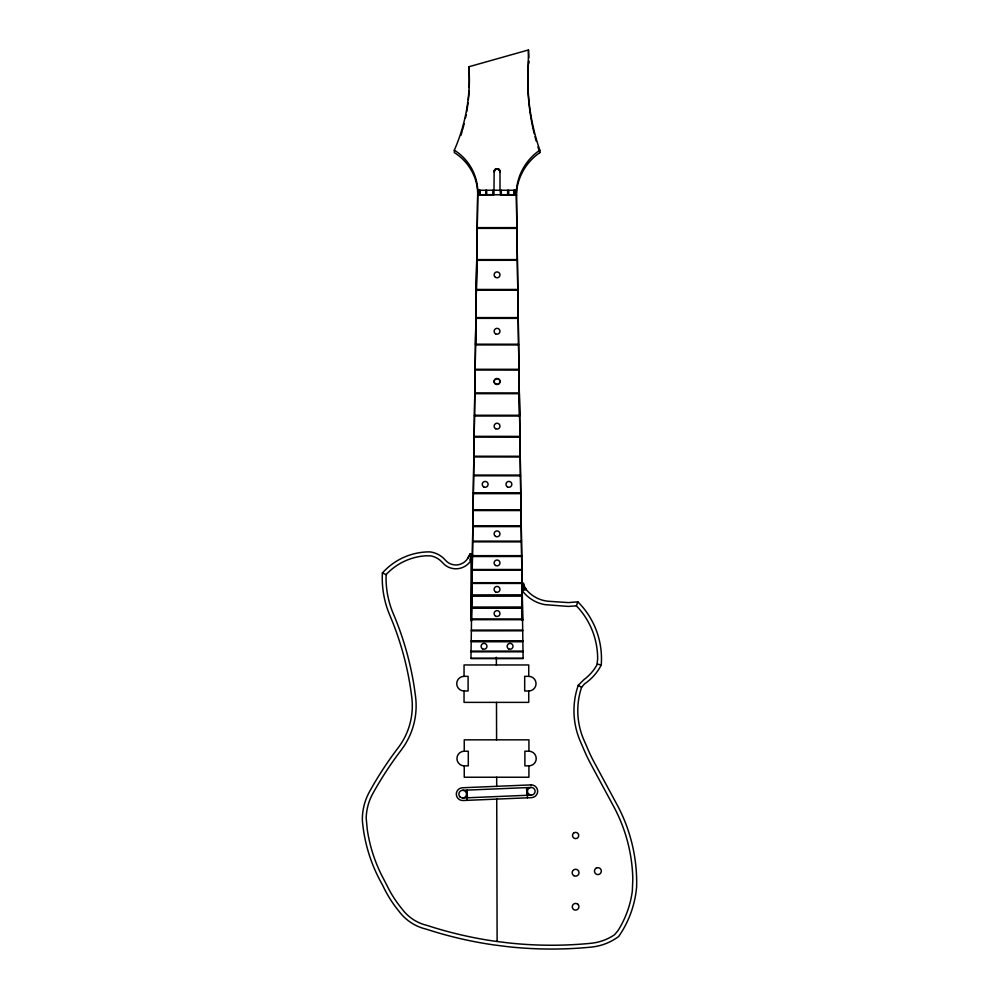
<?xml version="1.0" encoding="UTF-8"?>
<svg xmlns="http://www.w3.org/2000/svg" width="999" height="999" viewBox="0 0 999 999"><rect width="100%" height="100%" fill="white"/><g stroke="black" fill="none" stroke-linecap="round" stroke-linejoin="round"><path stroke-width="1.5" d="M476.773 260.289L475.911 318.356L518.181 318.356M516.87 227.622L477.247 227.647L476.773 260.314L517.357 260.289M523.101 658.428L516.383 190.285L497.065 190.235L477.734 190.285L470.954 658.428L523.101 658.428L470.954 658.428M479.283 194.718L479.395 190.297M479.907 194.718L479.907 190.272L479.907 194.718L486.7 194.705L486.7 190.26M485.814 194.705L485.814 190.26M497.065 168.694L499.138 169.568L499.987 171.628L499.138 169.568L497.065 168.706A2.922 2.922 0 0 0 494.143 171.716L494.992 169.543L497.065 168.694A2.922 2.922 0 0 1 499.999 171.716C500.249 167.907 494.03 167.807 494.13 171.603L493.956 194.693L492.819 194.693L492.857 190.247M499.999 190.734L499.987 171.603M500.349 190.247L500.349 194.705L516.383 194.73L522.664 620.766M501.311 194.68L501.311 190.235M507.654 194.705L507.654 190.26M508.703 194.705L508.703 190.247M513.873 194.718L513.873 190.272M514.373 194.73L514.285 190.285M514.535 194.73L514.535 190.285M514.622 194.73L514.622 190.285M514.922 194.718L514.922 190.272M475.549 344.193L475.911 318.319M471.053 651.835L523.014 651.81M471.053 651.111L523.001 651.086M471.203 640.809L522.852 640.784M471.353 630.844L522.714 630.806M471.366 630.119L522.702 630.082M471.428 620.766L477.734 194.768L516.383 194.78L516.408 195.479L516.383 190.285M477.734 190.285L477.759 195.479L477.734 190.534A50.712 49.95 -0.5 0 0 454.32 150.162A182.005 179.246 -0.5 0 0 468.893 66.758L528.459 49.95L528.196 69.318A223.764 220.367 -0.5 0 0 530.619 115.996M516.883 228.384L477.247 228.371M517.345 259.603L476.773 259.59M517.794 290.197L476.323 290.16L475.911 317.595L518.169 317.595M517.782 289.473L476.323 289.46M518.568 344.955L475.512 344.917M518.556 344.23L475.512 344.193M518.931 370.042L475.137 370.017M518.918 369.318L475.137 369.28M519.255 392.994L474.787 392.957M519.592 416.021L474.45 415.996M519.58 415.297L519.318 393.681L474.787 393.681M519.905 437.1L474.138 437.062M519.892 436.376L474.138 436.338M520.179 456.268L473.851 456.231M520.192 456.993L473.851 456.955M520.467 475.824L473.626 475.786M520.454 475.087L473.613 475.049M520.716 493.656L473.364 493.656M520.966 510.564L473.114 510.551M520.954 509.827L473.126 509.827M521.203 526.623L472.877 526.61M521.191 525.899L472.889 525.886M521.416 541.883L472.652 541.845M521.416 541.158L472.664 541.121M521.615 555.669L472.452 555.669M521.828 570.229L472.24 570.229M521.828 569.505L472.252 569.505M522.027 583.441L472.052 583.428M522.015 582.717L472.065 582.704M522.202 596.053L471.865 596.053M522.377 608.129L471.69 608.129M522.552 619.717L471.516 619.692M522.539 618.993L471.528 618.955M472.165 554.845L471.053 620.666L471.053 561.863L469.867 559.665L471.053 557.492L470.204 553.746L472.877 555.232M471.053 557.492L470.429 561.513L469.205 562.799A17.732 17.732 0 0 1 444.63 564.76L441.546 561.625A20.455 20.455 0 0 0 430.831 555.881L425.724 555.806A59.366 59.366 0 0 0 388.136 572.514L386.151 574.587L386.076 576.66A91.508 91.508 0 0 0 393.356 613.848A307.892 307.892 0 0 1 415.596 697.04A73.127 73.127 0 0 1 403.871 746.353L401.186 750.137A354.121 354.121 0 0 0 372.839 793.543A53.372 53.372 0 0 0 366.183 818.031L367.27 829.557A152.447 152.447 0 0 0 381.406 874.762L387.088 885.701A116.433 116.433 0 0 0 401.798 908.665L404.033 911.475A43.644 43.644 0 0 0 423.863 924.537L427.372 925.499A400.824 400.824 0 0 0 494.605 941.17L508.304 942.894A400.349 400.349 0 0 0 590.933 943.293A50.974 50.974 0 0 0 614.522 934.764L617.906 930.756A98.551 98.551 0 0 0 632.342 890.933L632.817 879.157A160.24 160.24 0 0 0 612.812 804.907L590.596 763.673A167.745 167.745 0 0 1 584.552 751.148L580.656 742.107A77.335 77.335 0 0 1 576.598 690.634L578.171 685.376L583.965 679.62A47.29 47.29 0 0 0 596.89 665.059L597.652 659.278A76.424 76.424 0 0 0 578.933 608.578L576.386 605.856L568.356 606.418L544.967 604.657A36.326 36.326 0 0 1 523.226 591.92L522.29 590.684L526.173 589.497L522.29 582.717L523.688 583.491L524.45 587.2A32.505 32.505 0 0 0 548.488 601.273L568.394 602.597L577.859 601.835A80.245 80.245 0 0 1 601.223 665.097A51.111 51.111 0 0 1 584.502 683.915L581.593 687.262A73.564 73.564 0 0 0 584.165 740.609L586.313 745.441A164.161 164.161 0 0 0 593.98 761.9L616.158 803.059A164.061 164.061 0 0 1 636.613 887.025A102.373 102.373 0 0 1 618.681 936.488A54.783 54.783 0 0 1 591.321 947.089A404.208 404.208 0 0 1 507.892 946.69L494.068 944.954A404.208 404.208 0 0 1 426.311 929.17A47.465 47.465 0 0 1 398.813 911.051A120.142 120.142 0 0 1 382.567 885.064A156.269 156.269 0 0 1 362.362 820.429A57.155 57.155 0 0 1 369.493 791.72A357.779 357.779 0 0 1 398.102 747.876A69.331 69.331 0 0 0 411.8 697.464A304.108 304.108 0 0 0 389.822 615.284A95.255 95.255 0 0 1 382.38 573.001A63.187 63.187 0 0 1 429.945 551.873A24.276 24.276 0 0 1 445.367 560.139A13.899 13.899 0 0 0 468.806 556.243L472.127 557.492L470.204 553.746L467.744 558.366M576.386 605.856L577.859 601.835M496.303 168.806L494.13 171.603M492.832 194.68L486.938 194.693M480.082 194.73L479.245 194.743M462.537 790.296L531.118 787.424M462.862 797.976L531.443 795.104M477.734 194.73L479.308 194.718M474.45 415.259L519.58 415.272M464.048 676.335L468.094 676.335L468.094 690.983L464.048 690.983A7.318 7.318 0 0 1 456.73 683.666A7.318 7.318 0 0 1 464.048 676.335L464.048 664.959L528.733 664.959L528.733 676.335A7.318 7.318 0 0 1 536.051 683.666A7.318 7.318 0 0 1 528.733 690.983L528.733 702.372L464.048 702.372L464.048 690.983M528.733 676.335L524.687 676.335L524.687 690.983L528.733 690.983M464.248 751.211L468.294 751.211L468.294 765.858L464.248 765.858A7.318 7.318 0 0 1 456.93 758.528A7.318 7.318 0 0 1 464.248 751.211L464.248 739.834L528.921 739.834L528.921 751.211A7.318 7.318 0 0 1 536.238 758.528A7.318 7.318 0 0 1 528.921 765.858L528.921 777.234L464.248 777.234L464.248 765.858M528.921 751.211L524.887 751.211L524.887 765.858L528.921 765.858M597.452 664.048L601.223 665.097M522.29 588.336L526.173 589.497L522.29 586.001M382.38 573.001L386.151 574.587M578.171 685.376L581.593 687.262M528.871 57.842L528.459 49.95M527.11 789.135L527.297 793.73M527.36 795.266L527.472 797.814M526.573 787.612L526.898 795.291M467.082 790.109L467.407 797.789M466.683 791.658L466.87 796.265M466.933 797.801L467.045 800.349M521.977 602.272L522.29 620.666L522.29 582.717M528.696 63.299L528.671 60.852L528.171 66.883A223.764 220.367 -0.5 0 0 539.822 150.162L539.835 152.61A55.282 54.446 -0.5 0 0 516.408 192.969M468.893 66.758L468.918 69.206A182.005 179.246 -0.5 0 1 469.23 87.5M454.32 150.162L454.345 152.61A50.712 49.95 -0.5 0 1 477.759 192.969M496.366 657.267L496.391 664.959M496.491 702.372L496.59 739.834M496.678 777.234L496.703 786.538M496.74 798.925L497.115 941.483M516.383 190.534A55.282 54.446 -0.5 0 1 539.822 150.162M539.835 152.61A223.764 220.367 -0.5 0 1 537.937 146.865M536.201 141.071A223.764 220.367 -0.5 0 1 535.002 136.688M534.253 133.766A223.764 220.367 -0.5 0 1 530.869 117.482M469.093 90.547A182.005 179.246 -0.5 0 1 468.381 99.675M468.044 102.71A182.005 179.246 -0.5 0 1 466.695 111.763M466.146 114.773A182.005 179.246 -0.5 0 1 465.546 117.757M464.185 123.714A182.005 179.246 -0.5 0 1 462.612 129.62M462.187 131.081A182.005 179.246 -0.5 0 1 460.851 135.464M471.203 641.508L522.864 641.508L471.203 641.508M520.716 492.894L473.376 492.932L520.716 492.894M521.628 556.368L472.44 556.393L521.628 556.368M522.202 595.292L471.878 595.329L522.202 595.292M522.377 607.38L471.703 607.404L522.377 607.38M574.013 832.741L573.351 833.253A3.172 3.172 0 0 0 577.172 838.236L577.834 837.736A3.172 3.172 0 0 0 574.013 832.741M596.191 868.168L595.479 868.705A3.422 3.422 0 0 0 595.479 873.551L596.191 874.1A3.422 3.422 0 0 0 599.612 874.1L600.324 873.551A3.422 3.422 0 0 0 600.324 868.705L599.612 868.168A3.422 3.422 0 0 0 596.191 868.168M531.006 784.889L462.437 787.761A6.381 6.381 0 0 0 456.318 794.405A6.381 6.381 0 0 0 462.974 800.511L531.543 797.639A6.381 6.381 0 0 0 537.649 790.996A6.381 6.381 0 0 0 531.006 784.889M577.996 904.357L577.297 903.82A3.409 3.409 0 0 0 573.189 909.177L573.888 909.714A3.409 3.409 0 0 0 577.996 904.357M482.542 648.813A2.922 2.922 0 0 0 486.963 646.316A2.922 2.922 0 0 0 482.592 643.743A2.922 2.922 0 0 0 482.542 648.813M495.591 277.397A2.922 2.922 0 0 0 499.987 274.862A2.922 2.922 0 0 0 495.591 272.327A2.922 2.922 0 0 0 495.591 277.397M495.591 333.803A2.922 2.922 0 0 0 499.975 331.268A2.922 2.922 0 0 0 495.591 328.733A2.922 2.922 0 0 0 495.591 333.803M495.579 384.016A2.922 2.922 0 0 0 499.975 381.481A2.922 2.922 0 0 0 495.591 378.946A2.922 2.922 0 0 0 495.579 384.041A2.922 2.922 0 0 0 499.975 381.506A2.922 2.922 0 0 0 495.591 378.971A2.922 2.922 0 0 0 495.579 384.016M495.579 428.696A2.922 2.922 0 0 0 499.975 426.161A2.922 2.922 0 0 0 495.579 423.626A2.922 2.922 0 0 0 495.579 428.696M483.703 486.888A2.922 2.922 0 0 0 488.099 484.353A2.922 2.922 0 0 0 483.703 481.818A2.922 2.922 0 0 0 483.703 486.888M507.442 486.875A2.922 2.922 0 0 0 511.838 484.34A2.922 2.922 0 0 0 507.442 481.805A2.922 2.922 0 0 0 507.442 486.875M495.579 536.388A2.922 2.922 0 0 0 499.962 533.853A2.922 2.922 0 0 0 495.579 531.318A2.922 2.922 0 0 0 495.579 536.388M495.566 616.083A2.922 2.922 0 0 0 499.962 613.548A2.922 2.922 0 0 0 495.566 611.013A2.922 2.922 0 0 0 495.566 616.083M508.603 648.826A2.922 2.922 0 0 0 512.999 646.291A2.922 2.922 0 0 0 508.603 643.756A2.922 2.922 0 0 0 508.603 648.826M495.579 565.471A2.922 2.922 0 0 0 499.962 562.937A2.922 2.922 0 0 0 495.579 560.402A2.922 2.922 0 0 0 495.579 565.471M495.566 591.895A2.922 2.922 0 0 0 499.962 589.36A2.922 2.922 0 0 0 495.566 586.825A2.922 2.922 0 0 0 495.566 591.895M573.876 875.686A3.434 3.434 0 0 0 579.02 872.714A3.434 3.434 0 0 0 573.876 869.742A3.434 3.434 0 0 0 573.876 875.686M528.671 794.093A3.846 3.846 0 0 0 535.027 792.095A3.846 3.846 0 0 0 530.132 787.599A3.846 3.846 0 0 0 528.671 794.093M460.102 796.965A3.846 3.846 0 0 0 466.446 794.979A3.846 3.846 0 0 0 461.55 790.471A3.846 3.846 0 0 0 460.102 796.965"/></g></svg>
